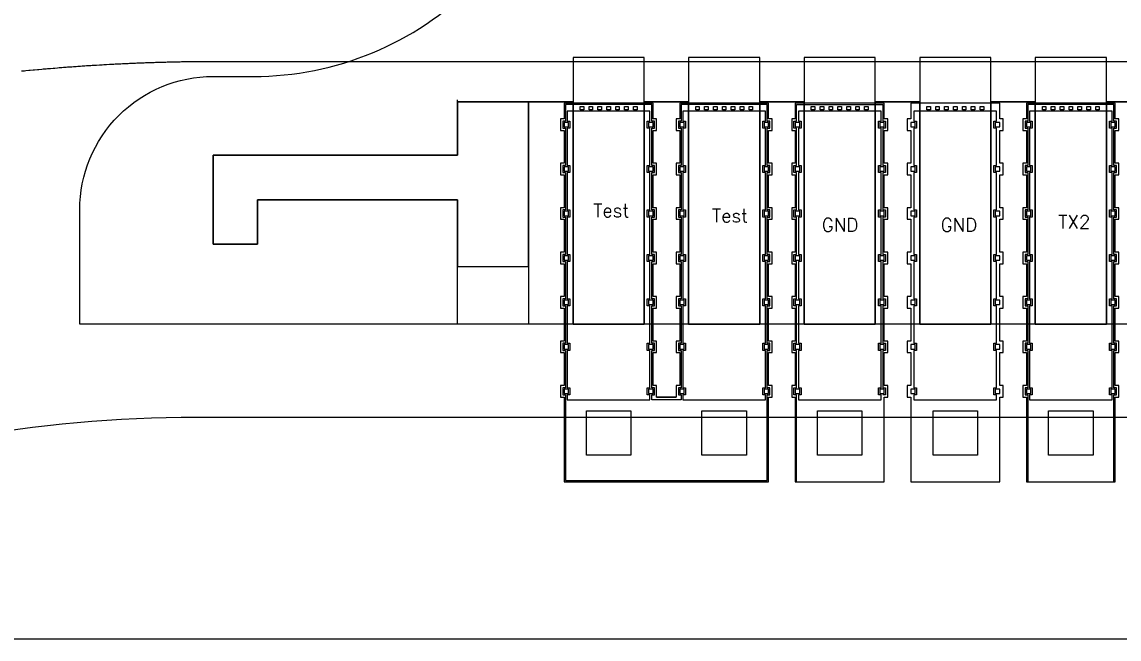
# Model space of a CAD drawing. Header units: millimetres. Extents: x 1403 to 2381, y 158 to 387.
# Drawn here: x 2187.608 to 2190.077, y 294.644 to 296.032 of the extents above; entities that cross this region are included whole.
import ezdxf

# ---------------------------------------------------------------- set-up
doc = ezdxf.new("R2010")
doc.units = ezdxf.units.MM
doc.layers.get('0').update_dxf_attribs({"lineweight": 5})
doc.layers.get('Defpoints').update_dxf_attribs({"lineweight": 5})
for name, color, linetype in [('1.Metal', 10, 'Continuous'), ('3.Bottom insulation', 2, 'Continuous'), ('5.Top insulation', 32, 'Continuous'), ('COVER LENS', 6, 'Continuous')]:
    doc.layers.add(name, color=color, linetype=linetype)
for name, color, linetype, lineweight in [('2.Pattern ITO', 211, 'Continuous', 0), ('4.Bridge ITO', 6, 'Continuous', 25), ('DIM', 3, 'Continuous', 5), ('Encap', 210, 'Continuous', 5), ('FPC', 50, 'Continuous', 5), ('Layout.drawing', 1, 'Continuous', 5), ('lens', 6, 'Continuous', 13), ('POL', 202, 'Continuous', 5)]:
    doc.layers.add(name, color=color, linetype=linetype, lineweight=lineweight)
doc.styles.add('RD', font='ROMAND.shx', dxfattribs={"width": 0.8})
doc.styles.get("Standard").update_dxf_attribs({"font": 'txt', "bigfont": 'gbcbig.shx'})
doc.dimstyles.new('DIM', dxfattribs={"dimtxt": 1.5, "dimasz": 0.8, "dimexe": 0, "dimexo": 0.5, "dimgap": 0.11, "dimtad": 0, "dimzin": 1, "dimdsep": 46, "dimtxsty": 'RD', "dimcen": 0, "dimclrd": 256, "dimclre": 256, "dimclrt": 256, "dimadec": 0, "dimazin": 0, "dimtm": 1e-09, "dimtfac": 1, "dimtofl": 0, "dimtmove": 0, "dimatfit": 3, "dimfxl": 1, "dimlwe": -1, "dimarcsym": 0})

# ---------------------------------------------------------------- blocks, each defined once
blk = doc.blocks.new('R104A3M-001-POL-V01-A')
at = {"layer": '1.Metal', "lineweight": 5}
for points in [[(671.8031, 329.6803), (671.8031, 329.7643), (671.8091, 329.7643), (671.8091, 329.7803), (671.8031, 329.7803), (671.8031, 329.8643), (671.8091, 329.8643), (671.8091, 329.8803), (671.8031, 329.8803), (671.8031, 329.9643), (671.8091, 329.9643), (671.8091, 329.9803), (671.8031, 329.9803), (671.8031, 330.0643), (671.8091, 330.0643), (671.8091, 330.0803), (671.8031, 330.0803), (671.8031, 330.1643), (671.8091, 330.1643), (671.8091, 330.1803), (671.8031, 330.1803), (671.8031, 330.2643), (671.8091, 330.2643), (671.8091, 330.2803), (671.8031, 330.2803), (671.8031, 330.3173), (671.6091, 330.3173), (671.6091, 330.2803), (671.6031, 330.2803), (671.6031, 330.2643), (671.6091, 330.2643), (671.6091, 330.1803), (671.6031, 330.1803), (671.6031, 330.1643), (671.6091, 330.1643), (671.6091, 330.0803), (671.6031, 330.0803), (671.6031, 330.0643), (671.6091, 330.0643), (671.6091, 329.9803), (671.6031, 329.9803), (671.6031, 329.9643), (671.6091, 329.9643), (671.6091, 329.8803), (671.6031, 329.8803), (671.6031, 329.8643), (671.6091, 329.8643), (671.6091, 329.7803), (671.6031, 329.7803), (671.6031, 329.7643), (671.6091, 329.7643), (671.6091, 329.6803), (671.6031, 329.6803), (671.6031, 329.6643), (671.6091, 329.6643), (671.6091, 329.6533), (671.5431, 329.6533), (671.5431, 329.6643), (671.5491, 329.6643), (671.5491, 329.6803), (671.5431, 329.6803), (671.5431, 329.7643), (671.5491, 329.7643), (671.5491, 329.7803), (671.5431, 329.7803), (671.5431, 329.8643), (671.5491, 329.8643), (671.5491, 329.8803), (671.5431, 329.8803), (671.5431, 329.9643), (671.5491, 329.9643), (671.5491, 329.9803), (671.5431, 329.9803), (671.5431, 330.0643), (671.5491, 330.0643), (671.5491, 330.0803), (671.5431, 330.0803), (671.5431, 330.1643), (671.5491, 330.1643), (671.5491, 330.1803), (671.5431, 330.1803), (671.5431, 330.2643), (671.5491, 330.2643), (671.5491, 330.2803), (671.5431, 330.2803), (671.5431, 330.3173), (671.3491, 330.3173), (671.3491, 330.2803), (671.3431, 330.2803), (671.3431, 330.2643), (671.3491, 330.2643), (671.3491, 330.1803), (671.3431, 330.1803), (671.3431, 330.1643), (671.3491, 330.1643), (671.3491, 330.0803), (671.3431, 330.0803), (671.3431, 330.0643), (671.3491, 330.0643), (671.3491, 329.9803), (671.3431, 329.9803), (671.3431, 329.9643), (671.3491, 329.9643), (671.3491, 329.8803), (671.3431, 329.8803), (671.3431, 329.8643), (671.3491, 329.8643), (671.3491, 329.7803), (671.3431, 329.7803), (671.3431, 329.7643), (671.3491, 329.7643), (671.3491, 329.6803), (671.3431, 329.6803), (671.3431, 329.6643), (671.3491, 329.6643), (671.3491, 329.4713), (671.8031, 329.4713), (671.8031, 329.6643), (671.8091, 329.6643), (671.8091, 329.6803)], [(671.5391, 329.6533), (671.5391, 329.6643), (671.5331, 329.6643), (671.5331, 329.6803), (671.5391, 329.6803), (671.5391, 329.7643), (671.5331, 329.7643), (671.5331, 329.7803), (671.5391, 329.7803), (671.5391, 329.8643), (671.5331, 329.8643), (671.5331, 329.8803), (671.5391, 329.8803), (671.5391, 329.9643), (671.5331, 329.9643), (671.5331, 329.9803), (671.5391, 329.9803), (671.5391, 330.0643), (671.5331, 330.0643), (671.5331, 330.0803), (671.5391, 330.0803), (671.5391, 330.1643), (671.5331, 330.1643), (671.5331, 330.1803), (671.5391, 330.1803), (671.5391, 330.2643), (671.5331, 330.2643), (671.5331, 330.2803), (671.5391, 330.2803), (671.5391, 330.3023), (671.3531, 330.3023), (671.3531, 330.2803), (671.3591, 330.2803), (671.3591, 330.2643), (671.3531, 330.2643), (671.3531, 330.1803), (671.3591, 330.1803), (671.3591, 330.1643), (671.3531, 330.1643), (671.3531, 330.0803), (671.3591, 330.0803), (671.3591, 330.0643), (671.3531, 330.0643), (671.3531, 329.9803), (671.3591, 329.9803), (671.3591, 329.9643), (671.3531, 329.9643), (671.3531, 329.8803), (671.3591, 329.8803), (671.3591, 329.8643), (671.3531, 329.8643), (671.3531, 329.7803), (671.3591, 329.7803), (671.3591, 329.7643), (671.3531, 329.7643), (671.3531, 329.6803), (671.3591, 329.6803), (671.3591, 329.6643), (671.3531, 329.6643), (671.3531, 329.6533)], [(671.7991, 329.6533), (671.7991, 329.6643), (671.7931, 329.6643), (671.7931, 329.6803), (671.7991, 329.6803), (671.7991, 329.7643), (671.7931, 329.7643), (671.7931, 329.7803), (671.7991, 329.7803), (671.7991, 329.8643), (671.7931, 329.8643), (671.7931, 329.8803), (671.7991, 329.8803), (671.7991, 329.9643), (671.7931, 329.9643), (671.7931, 329.9803), (671.7991, 329.9803), (671.7991, 330.0643), (671.7931, 330.0643), (671.7931, 330.0803), (671.7991, 330.0803), (671.7991, 330.1643), (671.7931, 330.1643), (671.7931, 330.1803), (671.7991, 330.1803), (671.7991, 330.2643), (671.7931, 330.2643), (671.7931, 330.2803), (671.7991, 330.2803), (671.7991, 330.3023), (671.6131, 330.3023), (671.6131, 330.2803), (671.6191, 330.2803), (671.6191, 330.2643), (671.6131, 330.2643), (671.6131, 330.1803), (671.6191, 330.1803), (671.6191, 330.1643), (671.6131, 330.1643), (671.6131, 330.0803), (671.6191, 330.0803), (671.6191, 330.0643), (671.6131, 330.0643), (671.6131, 329.9803), (671.6191, 329.9803), (671.6191, 329.9643), (671.6131, 329.9643), (671.6131, 329.8803), (671.6191, 329.8803), (671.6191, 329.8643), (671.6131, 329.8643), (671.6131, 329.7803), (671.6191, 329.7803), (671.6191, 329.7643), (671.6131, 329.7643), (671.6131, 329.6803), (671.6191, 329.6803), (671.6191, 329.6643), (671.6131, 329.6643), (671.6131, 329.6533)], [(672.0591, 329.6533), (672.0591, 329.6643), (672.0531, 329.6643), (672.0531, 329.6803), (672.0591, 329.6803), (672.0591, 329.7643), (672.0531, 329.7643), (672.0531, 329.7803), (672.0591, 329.7803), (672.0591, 329.8643), (672.0531, 329.8643), (672.0531, 329.8803), (672.0591, 329.8803), (672.0591, 329.9643), (672.0531, 329.9643), (672.0531, 329.9803), (672.0591, 329.9803), (672.0591, 330.0643), (672.0531, 330.0643), (672.0531, 330.0803), (672.0591, 330.0803), (672.0591, 330.1643), (672.0531, 330.1643), (672.0531, 330.1803), (672.0591, 330.1803), (672.0591, 330.2643), (672.0531, 330.2643), (672.0531, 330.2803), (672.0591, 330.2803), (672.0591, 330.3023), (671.8731, 330.3023), (671.8731, 330.2803), (671.8791, 330.2803), (671.8791, 330.2643), (671.8731, 330.2643), (671.8731, 330.1803), (671.8791, 330.1803), (671.8791, 330.1643), (671.8731, 330.1643), (671.8731, 330.0803), (671.8791, 330.0803), (671.8791, 330.0643), (671.8731, 330.0643), (671.8731, 329.9803), (671.8791, 329.9803), (671.8791, 329.9643), (671.8731, 329.9643), (671.8731, 329.8803), (671.8791, 329.8803), (671.8791, 329.8643), (671.8731, 329.8643), (671.8731, 329.7803), (671.8791, 329.7803), (671.8791, 329.7643), (671.8731, 329.7643), (671.8731, 329.6803), (671.8791, 329.6803), (671.8791, 329.6643), (671.8731, 329.6643), (671.8731, 329.6533)], [(672.3191, 329.6533), (672.3191, 329.6643), (672.3131, 329.6643), (672.3131, 329.6803), (672.3191, 329.6803), (672.3191, 329.7643), (672.3131, 329.7643), (672.3131, 329.7803), (672.3191, 329.7803), (672.3191, 329.8643), (672.3131, 329.8643), (672.3131, 329.8803), (672.3191, 329.8803), (672.3191, 329.9643), (672.3131, 329.9643), (672.3131, 329.9803), (672.3191, 329.9803), (672.3191, 330.0643), (672.3131, 330.0643), (672.3131, 330.0803), (672.3191, 330.0803), (672.3191, 330.1643), (672.3131, 330.1643), (672.3131, 330.1803), (672.3191, 330.1803), (672.3191, 330.2643), (672.3131, 330.2643), (672.3131, 330.2803), (672.3191, 330.2803), (672.3191, 330.3023), (672.1331, 330.3023), (672.1331, 330.2803), (672.1391, 330.2803), (672.1391, 330.2643), (672.1331, 330.2643), (672.1331, 330.1803), (672.1391, 330.1803), (672.1391, 330.1643), (672.1331, 330.1643), (672.1331, 330.0803), (672.1391, 330.0803), (672.1391, 330.0643), (672.1331, 330.0643), (672.1331, 329.9803), (672.1391, 329.9803), (672.1391, 329.9643), (672.1331, 329.9643), (672.1331, 329.8803), (672.1391, 329.8803), (672.1391, 329.8643), (672.1331, 329.8643), (672.1331, 329.7803), (672.1391, 329.7803), (672.1391, 329.7643), (672.1331, 329.7643), (672.1331, 329.6803), (672.1391, 329.6803), (672.1391, 329.6643), (672.1331, 329.6643), (672.1331, 329.6533)], [(672.5791, 329.6533), (672.5791, 329.6643), (672.5731, 329.6643), (672.5731, 329.6803), (672.5791, 329.6803), (672.5791, 329.7643), (672.5731, 329.7643), (672.5731, 329.7803), (672.5791, 329.7803), (672.5791, 329.8643), (672.5731, 329.8643), (672.5731, 329.8803), (672.5791, 329.8803), (672.5791, 329.9643), (672.5731, 329.9643), (672.5731, 329.9803), (672.5791, 329.9803), (672.5791, 330.0643), (672.5731, 330.0643), (672.5731, 330.0803), (672.5791, 330.0803), (672.5791, 330.1643), (672.5731, 330.1643), (672.5731, 330.1803), (672.5791, 330.1803), (672.5791, 330.2643), (672.5731, 330.2643), (672.5731, 330.2803), (672.5791, 330.2803), (672.5791, 330.3023), (672.3931, 330.3023), (672.3931, 330.2803), (672.3991, 330.2803), (672.3991, 330.2643), (672.3931, 330.2643), (672.3931, 330.1803), (672.3991, 330.1803), (672.3991, 330.1643), (672.3931, 330.1643), (672.3931, 330.0803), (672.3991, 330.0803), (672.3991, 330.0643), (672.3931, 330.0643), (672.3931, 329.9803), (672.3991, 329.9803), (672.3991, 329.9643), (672.3931, 329.9643), (672.3931, 329.8803), (672.3991, 329.8803), (672.3991, 329.8643), (672.3931, 329.8643), (672.3931, 329.7803), (672.3991, 329.7803), (672.3991, 329.7643), (672.3931, 329.7643), (672.3931, 329.6803), (672.3991, 329.6803), (672.3991, 329.6643), (672.3931, 329.6643), (672.3931, 329.6533)]]:
    blk.add_lwpolyline(points, close=True, dxfattribs=at)
at = {"layer": '1.Metal', "linetype": 'Continuous', "lineweight": 5}
blk.add_lwpolyline([(671.8691, 329.4683), (671.8691, 329.6643), (671.8631, 329.6643), (671.8631, 329.6803), (671.8691, 329.6803), (671.8691, 329.7643), (671.8631, 329.7643), (671.8631, 329.7803), (671.8691, 329.7803), (671.8691, 329.8643), (671.8631, 329.8643), (671.8631, 329.8803), (671.8691, 329.8803), (671.8691, 329.9643), (671.8631, 329.9643), (671.8631, 329.9803), (671.8691, 329.9803), (671.8691, 330.0643), (671.8631, 330.0643), (671.8631, 330.0803), (671.8691, 330.0803), (671.8691, 330.1643), (671.8631, 330.1643), (671.8631, 330.1803), (671.8691, 330.1803), (671.8691, 330.2643), (671.8631, 330.2643), (671.8631, 330.2803), (671.8691, 330.2803), (671.8691, 330.3173), (672.0631, 330.3173), (672.0631, 330.2803), (672.0691, 330.2803), (672.0691, 330.2643), (672.0631, 330.2643), (672.0631, 330.1803), (672.0691, 330.1803), (672.0691, 330.1643), (672.0631, 330.1643), (672.0631, 330.0803), (672.0691, 330.0803), (672.0691, 330.0643), (672.0631, 330.0643), (672.0631, 329.9803), (672.0691, 329.9803), (672.0691, 329.9643), (672.0631, 329.9643), (672.0631, 329.8803), (672.0691, 329.8803), (672.0691, 329.8643), (672.0631, 329.8643), (672.0631, 329.7803), (672.0691, 329.7803), (672.0691, 329.7643), (672.0631, 329.7643), (672.0631, 329.6803), (672.0691, 329.6803), (672.0691, 329.6643), (672.0631, 329.6643)], dxfattribs=at)
at = {"layer": '1.Metal', "lineweight": 5}
blk.add_lwpolyline([(672.5831, 329.4683), (672.5831, 329.6643), (672.5891, 329.6643), (672.5891, 329.6803), (672.5831, 329.6803), (672.5831, 329.7643), (672.5891, 329.7643), (672.5891, 329.7803), (672.5831, 329.7803), (672.5831, 329.8643), (672.5891, 329.8643), (672.5891, 329.8803), (672.5831, 329.8803), (672.5831, 329.9643), (672.5891, 329.9643), (672.5891, 329.9803), (672.5831, 329.9803), (672.5831, 330.0643), (672.5891, 330.0643), (672.5891, 330.0803), (672.5831, 330.0803), (672.5831, 330.1643), (672.5891, 330.1643), (672.5891, 330.1803), (672.5831, 330.1803), (672.5831, 330.2643), (672.5891, 330.2643), (672.5891, 330.2803), (672.5831, 330.2803), (672.5831, 330.3173), (672.3891, 330.3173), (672.3891, 330.2803), (672.3831, 330.2803), (672.3831, 330.2643), (672.3891, 330.2643), (672.3891, 330.1803), (672.3831, 330.1803), (672.3831, 330.1643), (672.3891, 330.1643), (672.3891, 330.0803), (672.3831, 330.0803), (672.3831, 330.0643), (672.3891, 330.0643), (672.3891, 329.9803), (672.3831, 329.9803), (672.3831, 329.9643), (672.3891, 329.9643), (672.3891, 329.8803), (672.3831, 329.8803), (672.3831, 329.8643), (672.3891, 329.8643), (672.3891, 329.7803), (672.3831, 329.7803), (672.3831, 329.7643), (672.3891, 329.7643), (672.3891, 329.6803), (672.3831, 329.6803), (672.3831, 329.6643), (672.3891, 329.6643), (672.3891, 329.4683)], dxfattribs=at)
at = {"layer": '2.Pattern ITO', "lineweight": 5}
for points in [[(671.5541, 329.6593), (671.5541, 329.6853), (671.5461, 329.6853), (671.5461, 329.7593), (671.5541, 329.7593), (671.5541, 329.7853), (671.5461, 329.7853), (671.5461, 329.8593), (671.5541, 329.8593), (671.5541, 329.8853), (671.5461, 329.8853), (671.5461, 329.9593), (671.5541, 329.9593), (671.5541, 329.9853), (671.5461, 329.9853), (671.5461, 330.0593), (671.5541, 330.0593), (671.5541, 330.0853), (671.5461, 330.0853), (671.5461, 330.1593), (671.5541, 330.1593), (671.5541, 330.1853), (671.5461, 330.1853), (671.5461, 330.2593), (671.5541, 330.2593), (671.5541, 330.2853), (671.5461, 330.2853), (671.5461, 330.3203), (671.3461, 330.3203), (671.3461, 330.2853), (671.3381, 330.2853), (671.3381, 330.2593), (671.3461, 330.2593), (671.3461, 330.1853), (671.3381, 330.1853), (671.3381, 330.1593), (671.3461, 330.1593), (671.3461, 330.0853), (671.3381, 330.0853), (671.3381, 330.0593), (671.3461, 330.0593), (671.3461, 329.9853), (671.3381, 329.9853), (671.3381, 329.9593), (671.3461, 329.9593), (671.3461, 329.8853), (671.3381, 329.8853), (671.3381, 329.8593), (671.3461, 329.8593), (671.3461, 329.7853), (671.3381, 329.7853), (671.3381, 329.7593), (671.3461, 329.7593), (671.3461, 329.6853), (671.3381, 329.6853), (671.3381, 329.6593), (671.3461, 329.6593), (671.3461, 329.4683), (671.8061, 329.4683), (671.8061, 329.6593), (671.8141, 329.6593), (671.8141, 329.6853), (671.8061, 329.6853), (671.8061, 329.7593), (671.8141, 329.7593), (671.8141, 329.7853), (671.8061, 329.7853), (671.8061, 329.8593), (671.8141, 329.8593), (671.8141, 329.8853), (671.8061, 329.8853), (671.8061, 329.9593), (671.8141, 329.9593), (671.8141, 329.9853), (671.8061, 329.9853), (671.8061, 330.0593), (671.8141, 330.0593), (671.8141, 330.0853), (671.8061, 330.0853), (671.8061, 330.1593), (671.8141, 330.1593), (671.8141, 330.1853), (671.8061, 330.1853), (671.8061, 330.2593), (671.8141, 330.2593), (671.8141, 330.2853), (671.8061, 330.2853), (671.8061, 330.3203), (671.6061, 330.3203), (671.6061, 330.2853), (671.5981, 330.2853), (671.5981, 330.2593), (671.6061, 330.2593), (671.6061, 330.1853), (671.5981, 330.1853), (671.5981, 330.1593), (671.6061, 330.1593), (671.6061, 330.0853), (671.5981, 330.0853), (671.5981, 330.0593), (671.6061, 330.0593), (671.6061, 329.9853), (671.5981, 329.9853), (671.5981, 329.9593), (671.6061, 329.9593), (671.6061, 329.8853), (671.5981, 329.8853), (671.5981, 329.8593), (671.6061, 329.8593), (671.6061, 329.7853), (671.5981, 329.7853), (671.5981, 329.7593), (671.6061, 329.7593), (671.6061, 329.6853), (671.5981, 329.6853), (671.5981, 329.6593)], [(671.8661, 329.6593), (671.8661, 329.4683), (672.0661, 329.4683), (672.0661, 329.6593), (672.0741, 329.6593), (672.0741, 329.6853), (672.0661, 329.6853), (672.0661, 329.7593), (672.0741, 329.7593), (672.0741, 329.7853), (672.0661, 329.7853), (672.0661, 329.8593), (672.0741, 329.8593), (672.0741, 329.8853), (672.0661, 329.8853), (672.0661, 329.9593), (672.0741, 329.9593), (672.0741, 329.9853), (672.0661, 329.9853), (672.0661, 330.0593), (672.0741, 330.0593), (672.0741, 330.0853), (672.0661, 330.0853), (672.0661, 330.1593), (672.0741, 330.1593), (672.0741, 330.1853), (672.0661, 330.1853), (672.0661, 330.2593), (672.0741, 330.2593), (672.0741, 330.2853), (672.0661, 330.2853), (672.0661, 330.3203), (671.8661, 330.3203), (671.8661, 330.2853), (671.8581, 330.2853), (671.8581, 330.2593), (671.8661, 330.2593), (671.8661, 330.1853), (671.8581, 330.1853), (671.8581, 330.1593), (671.8661, 330.1593), (671.8661, 330.0853), (671.8581, 330.0853), (671.8581, 330.0593), (671.8661, 330.0593), (671.8661, 329.9853), (671.8581, 329.9853), (671.8581, 329.9593), (671.8661, 329.9593), (671.8661, 329.8853), (671.8581, 329.8853), (671.8581, 329.8593), (671.8661, 329.8593), (671.8661, 329.7853), (671.8581, 329.7853), (671.8581, 329.7593), (671.8661, 329.7593), (671.8661, 329.6853), (671.8581, 329.6853), (671.8581, 329.6593)], [(672.1261, 329.6593), (672.1261, 329.4683), (672.3261, 329.4683), (672.3261, 329.6593), (672.3341, 329.6593), (672.3341, 329.6853), (672.3261, 329.6853), (672.3261, 329.7593), (672.3341, 329.7593), (672.3341, 329.7853), (672.3261, 329.7853), (672.3261, 329.8593), (672.3341, 329.8593), (672.3341, 329.8853), (672.3261, 329.8853), (672.3261, 329.9593), (672.3341, 329.9593), (672.3341, 329.9853), (672.3261, 329.9853), (672.3261, 330.0593), (672.3341, 330.0593), (672.3341, 330.0853), (672.3261, 330.0853), (672.3261, 330.1593), (672.3341, 330.1593), (672.3341, 330.1853), (672.3261, 330.1853), (672.3261, 330.2593), (672.3341, 330.2593), (672.3341, 330.2853), (672.3261, 330.2853), (672.3261, 330.3203), (672.1261, 330.3203), (672.1261, 330.2853), (672.1181, 330.2853), (672.1181, 330.2593), (672.1261, 330.2593), (672.1261, 330.1853), (672.1181, 330.1853), (672.1181, 330.1593), (672.1261, 330.1593), (672.1261, 330.0853), (672.1181, 330.0853), (672.1181, 330.0593), (672.1261, 330.0593), (672.1261, 329.9853), (672.1181, 329.9853), (672.1181, 329.9593), (672.1261, 329.9593), (672.1261, 329.8853), (672.1181, 329.8853), (672.1181, 329.8593), (672.1261, 329.8593), (672.1261, 329.7853), (672.1181, 329.7853), (672.1181, 329.7593), (672.1261, 329.7593), (672.1261, 329.6853), (672.1181, 329.6853), (672.1181, 329.6593)], [(672.3861, 329.6593), (672.3861, 329.4683), (672.5861, 329.4683), (672.5861, 329.6593), (672.5941, 329.6593), (672.5941, 329.6853), (672.5861, 329.6853), (672.5861, 329.7593), (672.5941, 329.7593), (672.5941, 329.7853), (672.5861, 329.7853), (672.5861, 329.8593), (672.5941, 329.8593), (672.5941, 329.8853), (672.5861, 329.8853), (672.5861, 329.9593), (672.5941, 329.9593), (672.5941, 329.9853), (672.5861, 329.9853), (672.5861, 330.0593), (672.5941, 330.0593), (672.5941, 330.0853), (672.5861, 330.0853), (672.5861, 330.1593), (672.5941, 330.1593), (672.5941, 330.1853), (672.5861, 330.1853), (672.5861, 330.2593), (672.5941, 330.2593), (672.5941, 330.2853), (672.5861, 330.2853), (672.5861, 330.3203), (672.3861, 330.3203), (672.3861, 330.2853), (672.3781, 330.2853), (672.3781, 330.2593), (672.3861, 330.2593), (672.3861, 330.1853), (672.3781, 330.1853), (672.3781, 330.1593), (672.3861, 330.1593), (672.3861, 330.0853), (672.3781, 330.0853), (672.3781, 330.0593), (672.3861, 330.0593), (672.3861, 329.9853), (672.3781, 329.9853), (672.3781, 329.9593), (672.3861, 329.9593), (672.3861, 329.8853), (672.3781, 329.8853), (672.3781, 329.8593), (672.3861, 329.8593), (672.3861, 329.7853), (672.3781, 329.7853), (672.3781, 329.7593), (672.3861, 329.7593), (672.3861, 329.6853), (672.3781, 329.6853), (672.3781, 329.6593)]]:
    blk.add_lwpolyline(points, close=True, dxfattribs=at)
at = {"layer": '3.Bottom insulation', "lineweight": 5}
for points in [[(671.3821, 330.3053), (671.3821, 330.3133), (671.3901, 330.3133), (671.3901, 330.3053)], [(671.4021, 330.3053), (671.4021, 330.3133), (671.4101, 330.3133), (671.4101, 330.3053)], [(671.4221, 330.3053), (671.4221, 330.3133), (671.4301, 330.3133), (671.4301, 330.3053)], [(671.4421, 330.3053), (671.4421, 330.3133), (671.4501, 330.3133), (671.4501, 330.3053)], [(671.4621, 330.3053), (671.4621, 330.3133), (671.4701, 330.3133), (671.4701, 330.3053)], [(671.4821, 330.3053), (671.4821, 330.3133), (671.4901, 330.3133), (671.4901, 330.3053)], [(671.5021, 330.3053), (671.5021, 330.3133), (671.5101, 330.3133), (671.5101, 330.3053)], [(671.6421, 330.3053), (671.6421, 330.3133), (671.6501, 330.3133), (671.6501, 330.3053)], [(671.6621, 330.3053), (671.6621, 330.3133), (671.6701, 330.3133), (671.6701, 330.3053)], [(671.6821, 330.3053), (671.6821, 330.3133), (671.6901, 330.3133), (671.6901, 330.3053)], [(671.7021, 330.3053), (671.7021, 330.3133), (671.7101, 330.3133), (671.7101, 330.3053)], [(671.7221, 330.3053), (671.7221, 330.3133), (671.7301, 330.3133), (671.7301, 330.3053)], [(671.7421, 330.3053), (671.7421, 330.3133), (671.7501, 330.3133), (671.7501, 330.3053)], [(671.7621, 330.3053), (671.7621, 330.3133), (671.7701, 330.3133), (671.7701, 330.3053)], [(671.9021, 330.3053), (671.9021, 330.3133), (671.9101, 330.3133), (671.9101, 330.3053)], [(671.9221, 330.3053), (671.9221, 330.3133), (671.9301, 330.3133), (671.9301, 330.3053)], [(671.9421, 330.3053), (671.9421, 330.3133), (671.9501, 330.3133), (671.9501, 330.3053)], [(671.9621, 330.3053), (671.9621, 330.3133), (671.9701, 330.3133), (671.9701, 330.3053)], [(671.9821, 330.3053), (671.9821, 330.3133), (671.9901, 330.3133), (671.9901, 330.3053)], [(672.0021, 330.3053), (672.0021, 330.3133), (672.0101, 330.3133), (672.0101, 330.3053)], [(672.0221, 330.3053), (672.0221, 330.3133), (672.0301, 330.3133), (672.0301, 330.3053)], [(672.1621, 330.3053), (672.1621, 330.3133), (672.1701, 330.3133), (672.1701, 330.3053)], [(672.1821, 330.3053), (672.1821, 330.3133), (672.1901, 330.3133), (672.1901, 330.3053)], [(672.2021, 330.3053), (672.2021, 330.3133), (672.2101, 330.3133), (672.2101, 330.3053)], [(672.2221, 330.3053), (672.2221, 330.3133), (672.2301, 330.3133), (672.2301, 330.3053)], [(672.2421, 330.3053), (672.2421, 330.3133), (672.2501, 330.3133), (672.2501, 330.3053)], [(672.2621, 330.3053), (672.2621, 330.3133), (672.2701, 330.3133), (672.2701, 330.3053)], [(672.2821, 330.3053), (672.2821, 330.3133), (672.2901, 330.3133), (672.2901, 330.3053)], [(672.4221, 330.3053), (672.4221, 330.3133), (672.4301, 330.3133), (672.4301, 330.3053)], [(672.4421, 330.3053), (672.4421, 330.3133), (672.4501, 330.3133), (672.4501, 330.3053)], [(672.4621, 330.3053), (672.4621, 330.3133), (672.4701, 330.3133), (672.4701, 330.3053)], [(672.4821, 330.3053), (672.4821, 330.3133), (672.4901, 330.3133), (672.4901, 330.3053)], [(672.5021, 330.3053), (672.5021, 330.3133), (672.5101, 330.3133), (672.5101, 330.3053)], [(672.5221, 330.3053), (672.5221, 330.3133), (672.5301, 330.3133), (672.5301, 330.3053)], [(672.5421, 330.3053), (672.5421, 330.3133), (672.5501, 330.3133), (672.5501, 330.3053)], [(671.3561, 330.2673), (671.3561, 330.2773), (671.3461, 330.2773), (671.3461, 330.2673)], [(671.5461, 330.2673), (671.5461, 330.2773), (671.5361, 330.2773), (671.5361, 330.2673)], [(671.6161, 330.2673), (671.6161, 330.2773), (671.6061, 330.2773), (671.6061, 330.2673)], [(671.8061, 330.2673), (671.8061, 330.2773), (671.7961, 330.2773), (671.7961, 330.2673)], [(671.8761, 330.2673), (671.8761, 330.2773), (671.8661, 330.2773), (671.8661, 330.2673)], [(672.0661, 330.2673), (672.0661, 330.2773), (672.0561, 330.2773), (672.0561, 330.2673)], [(672.1361, 330.2673), (672.1361, 330.2773), (672.1261, 330.2773), (672.1261, 330.2673)], [(672.3261, 330.2673), (672.3261, 330.2773), (672.3161, 330.2773), (672.3161, 330.2673)], [(672.3961, 330.2673), (672.3961, 330.2773), (672.3861, 330.2773), (672.3861, 330.2673)], [(672.5861, 330.2673), (672.5861, 330.2773), (672.5761, 330.2773), (672.5761, 330.2673)], [(671.3561, 330.1673), (671.3561, 330.1773), (671.3461, 330.1773), (671.3461, 330.1673)], [(671.5461, 330.1673), (671.5461, 330.1773), (671.5361, 330.1773), (671.5361, 330.1673)], [(671.6161, 330.1673), (671.6161, 330.1773), (671.6061, 330.1773), (671.6061, 330.1673)], [(671.8061, 330.1673), (671.8061, 330.1773), (671.7961, 330.1773), (671.7961, 330.1673)], [(671.8761, 330.1673), (671.8761, 330.1773), (671.8661, 330.1773), (671.8661, 330.1673)], [(672.0661, 330.1673), (672.0661, 330.1773), (672.0561, 330.1773), (672.0561, 330.1673)], [(672.1361, 330.1673), (672.1361, 330.1773), (672.1261, 330.1773), (672.1261, 330.1673)], [(672.3261, 330.1673), (672.3261, 330.1773), (672.3161, 330.1773), (672.3161, 330.1673)], [(672.3961, 330.1673), (672.3961, 330.1773), (672.3861, 330.1773), (672.3861, 330.1673)], [(672.5861, 330.1673), (672.5861, 330.1773), (672.5761, 330.1773), (672.5761, 330.1673)], [(671.3561, 330.0673), (671.3561, 330.0773), (671.3461, 330.0773), (671.3461, 330.0673)], [(671.5461, 330.0673), (671.5461, 330.0773), (671.5361, 330.0773), (671.5361, 330.0673)], [(671.6161, 330.0673), (671.6161, 330.0773), (671.6061, 330.0773), (671.6061, 330.0673)], [(671.8061, 330.0673), (671.8061, 330.0773), (671.7961, 330.0773), (671.7961, 330.0673)], [(671.8761, 330.0673), (671.8761, 330.0773), (671.8661, 330.0773), (671.8661, 330.0673)], [(672.0661, 330.0673), (672.0661, 330.0773), (672.0561, 330.0773), (672.0561, 330.0673)], [(672.1361, 330.0673), (672.1361, 330.0773), (672.1261, 330.0773), (672.1261, 330.0673)], [(672.3261, 330.0673), (672.3261, 330.0773), (672.3161, 330.0773), (672.3161, 330.0673)], [(672.3961, 330.0673), (672.3961, 330.0773), (672.3861, 330.0773), (672.3861, 330.0673)], [(672.5861, 330.0673), (672.5861, 330.0773), (672.5761, 330.0773), (672.5761, 330.0673)], [(671.3561, 329.9673), (671.3561, 329.9773), (671.3461, 329.9773), (671.3461, 329.9673)], [(671.5461, 329.9673), (671.5461, 329.9773), (671.5361, 329.9773), (671.5361, 329.9673)], [(671.6161, 329.9673), (671.6161, 329.9773), (671.6061, 329.9773), (671.6061, 329.9673)], [(671.8061, 329.9673), (671.8061, 329.9773), (671.7961, 329.9773), (671.7961, 329.9673)], [(671.8761, 329.9673), (671.8761, 329.9773), (671.8661, 329.9773), (671.8661, 329.9673)], [(672.0661, 329.9673), (672.0661, 329.9773), (672.0561, 329.9773), (672.0561, 329.9673)], [(672.1361, 329.9673), (672.1361, 329.9773), (672.1261, 329.9773), (672.1261, 329.9673)], [(672.3261, 329.9673), (672.3261, 329.9773), (672.3161, 329.9773), (672.3161, 329.9673)], [(672.3961, 329.9673), (672.3961, 329.9773), (672.3861, 329.9773), (672.3861, 329.9673)], [(672.5861, 329.9673), (672.5861, 329.9773), (672.5761, 329.9773), (672.5761, 329.9673)], [(671.3561, 329.8673), (671.3561, 329.8773), (671.3461, 329.8773), (671.3461, 329.8673)], [(671.5461, 329.8673), (671.5461, 329.8773), (671.5361, 329.8773), (671.5361, 329.8673)], [(671.6161, 329.8673), (671.6161, 329.8773), (671.6061, 329.8773), (671.6061, 329.8673)], [(671.8061, 329.8673), (671.8061, 329.8773), (671.7961, 329.8773), (671.7961, 329.8673)], [(671.8761, 329.8673), (671.8761, 329.8773), (671.8661, 329.8773), (671.8661, 329.8673)], [(672.0661, 329.8673), (672.0661, 329.8773), (672.0561, 329.8773), (672.0561, 329.8673)], [(672.1361, 329.8673), (672.1361, 329.8773), (672.1261, 329.8773), (672.1261, 329.8673)], [(672.3261, 329.8673), (672.3261, 329.8773), (672.3161, 329.8773), (672.3161, 329.8673)], [(672.3961, 329.8673), (672.3961, 329.8773), (672.3861, 329.8773), (672.3861, 329.8673)], [(672.5861, 329.8673), (672.5861, 329.8773), (672.5761, 329.8773), (672.5761, 329.8673)], [(671.3561, 329.7673), (671.3561, 329.7773), (671.3461, 329.7773), (671.3461, 329.7673)], [(671.5461, 329.7673), (671.5461, 329.7773), (671.5361, 329.7773), (671.5361, 329.7673)], [(671.6161, 329.7673), (671.6161, 329.7773), (671.6061, 329.7773), (671.6061, 329.7673)], [(671.8061, 329.7673), (671.8061, 329.7773), (671.7961, 329.7773), (671.7961, 329.7673)], [(671.8761, 329.7673), (671.8761, 329.7773), (671.8661, 329.7773), (671.8661, 329.7673)], [(672.0661, 329.7673), (672.0661, 329.7773), (672.0561, 329.7773), (672.0561, 329.7673)], [(672.1361, 329.7673), (672.1361, 329.7773), (672.1261, 329.7773), (672.1261, 329.7673)], [(672.3261, 329.7673), (672.3261, 329.7773), (672.3161, 329.7773), (672.3161, 329.7673)], [(672.3961, 329.7673), (672.3961, 329.7773), (672.3861, 329.7773), (672.3861, 329.7673)], [(672.5861, 329.7673), (672.5861, 329.7773), (672.5761, 329.7773), (672.5761, 329.7673)], [(671.3561, 329.6673), (671.3561, 329.6773), (671.3461, 329.6773), (671.3461, 329.6673)], [(671.5461, 329.6673), (671.5461, 329.6773), (671.5361, 329.6773), (671.5361, 329.6673)], [(671.6161, 329.6673), (671.6161, 329.6773), (671.6061, 329.6773), (671.6061, 329.6673)], [(671.8061, 329.6673), (671.8061, 329.6773), (671.7961, 329.6773), (671.7961, 329.6673)], [(671.8761, 329.6673), (671.8761, 329.6773), (671.8661, 329.6773), (671.8661, 329.6673)], [(672.0661, 329.6673), (672.0661, 329.6773), (672.0561, 329.6773), (672.0561, 329.6673)], [(672.1361, 329.6673), (672.1361, 329.6773), (672.1261, 329.6773), (672.1261, 329.6673)], [(672.3261, 329.6673), (672.3261, 329.6773), (672.3161, 329.6773), (672.3161, 329.6673)], [(672.3961, 329.6673), (672.3961, 329.6773), (672.3861, 329.6773), (672.3861, 329.6673)], [(672.5861, 329.6673), (672.5861, 329.6773), (672.5761, 329.6773), (672.5761, 329.6673)], [(671.3961, 329.6283), (671.4961, 329.6283), (671.4961, 329.5283), (671.3961, 329.5283)], [(671.6561, 329.6283), (671.7561, 329.6283), (671.7561, 329.5283), (671.6561, 329.5283)], [(671.9161, 329.6283), (672.0161, 329.6283), (672.0161, 329.5283), (671.9161, 329.5283)], [(672.1761, 329.6283), (672.2761, 329.6283), (672.2761, 329.5283), (672.1761, 329.5283)], [(672.4361, 329.6283), (672.5361, 329.6283), (672.5361, 329.5283), (672.4361, 329.5283)]]:
    blk.add_lwpolyline(points, close=True, dxfattribs=at)
at = {"layer": '4.Bridge ITO', "lineweight": 5}
for points in [[(671.2661, 330.3233), (671.1061, 330.3233), (671.1061, 330.2033), (670.5561, 330.2033), (670.5561, 330.0033), (670.6561, 330.0033), (670.6561, 330.1033), (671.1061, 330.1033), (671.1061, 329.9533), (671.2661, 329.9533)], [(671.5541, 329.6593), (671.5541, 329.6853), (671.5461, 329.6853), (671.5461, 329.7593), (671.5541, 329.7593), (671.5541, 329.7853), (671.5461, 329.7853), (671.5461, 329.8593), (671.5541, 329.8593), (671.5541, 329.8853), (671.5461, 329.8853), (671.5461, 329.9593), (671.5541, 329.9593), (671.5541, 329.9853), (671.5461, 329.9853), (671.5461, 330.0593), (671.5541, 330.0593), (671.5541, 330.0853), (671.5461, 330.0853), (671.5461, 330.1593), (671.5541, 330.1593), (671.5541, 330.1853), (671.5461, 330.1853), (671.5461, 330.2593), (671.5541, 330.2593), (671.5541, 330.2853), (671.5461, 330.2853), (671.5461, 330.3203), (671.3461, 330.3203), (671.3461, 330.2853), (671.3381, 330.2853), (671.3381, 330.2593), (671.3461, 330.2593), (671.3461, 330.1853), (671.3381, 330.1853), (671.3381, 330.1593), (671.3461, 330.1593), (671.3461, 330.0853), (671.3381, 330.0853), (671.3381, 330.0593), (671.3461, 330.0593), (671.3461, 329.9853), (671.3381, 329.9853), (671.3381, 329.9593), (671.3461, 329.9593), (671.3461, 329.8853), (671.3381, 329.8853), (671.3381, 329.8593), (671.3461, 329.8593), (671.3461, 329.7853), (671.3381, 329.7853), (671.3381, 329.7593), (671.3461, 329.7593), (671.3461, 329.6853), (671.3381, 329.6853), (671.3381, 329.6593), (671.3461, 329.6593), (671.3461, 329.4683), (671.8061, 329.4683), (671.8061, 329.6593), (671.8141, 329.6593), (671.8141, 329.6853), (671.8061, 329.6853), (671.8061, 329.7593), (671.8141, 329.7593), (671.8141, 329.7853), (671.8061, 329.7853), (671.8061, 329.8593), (671.8141, 329.8593), (671.8141, 329.8853), (671.8061, 329.8853), (671.8061, 329.9593), (671.8141, 329.9593), (671.8141, 329.9853), (671.8061, 329.9853), (671.8061, 330.0593), (671.8141, 330.0593), (671.8141, 330.0853), (671.8061, 330.0853), (671.8061, 330.1593), (671.8141, 330.1593), (671.8141, 330.1853), (671.8061, 330.1853), (671.8061, 330.2593), (671.8141, 330.2593), (671.8141, 330.2853), (671.8061, 330.2853), (671.8061, 330.3203), (671.6061, 330.3203), (671.6061, 330.2853), (671.5981, 330.2853), (671.5981, 330.2593), (671.6061, 330.2593), (671.6061, 330.1853), (671.5981, 330.1853), (671.5981, 330.1593), (671.6061, 330.1593), (671.6061, 330.0853), (671.5981, 330.0853), (671.5981, 330.0593), (671.6061, 330.0593), (671.6061, 329.9853), (671.5981, 329.9853), (671.5981, 329.9593), (671.6061, 329.9593), (671.6061, 329.8853), (671.5981, 329.8853), (671.5981, 329.8593), (671.6061, 329.8593), (671.6061, 329.7853), (671.5981, 329.7853), (671.5981, 329.7593), (671.6061, 329.7593), (671.6061, 329.6853), (671.5981, 329.6853), (671.5981, 329.6593)], [(671.8661, 329.6593), (671.8661, 329.4683), (672.0661, 329.4683), (672.0661, 329.6593), (672.0741, 329.6593), (672.0741, 329.6853), (672.0661, 329.6853), (672.0661, 329.7593), (672.0741, 329.7593), (672.0741, 329.7853), (672.0661, 329.7853), (672.0661, 329.8593), (672.0741, 329.8593), (672.0741, 329.8853), (672.0661, 329.8853), (672.0661, 329.9593), (672.0741, 329.9593), (672.0741, 329.9853), (672.0661, 329.9853), (672.0661, 330.0593), (672.0741, 330.0593), (672.0741, 330.0853), (672.0661, 330.0853), (672.0661, 330.1593), (672.0741, 330.1593), (672.0741, 330.1853), (672.0661, 330.1853), (672.0661, 330.2593), (672.0741, 330.2593), (672.0741, 330.2853), (672.0661, 330.2853), (672.0661, 330.3203), (671.8661, 330.3203), (671.8661, 330.2853), (671.8581, 330.2853), (671.8581, 330.2593), (671.8661, 330.2593), (671.8661, 330.1853), (671.8581, 330.1853), (671.8581, 330.1593), (671.8661, 330.1593), (671.8661, 330.0853), (671.8581, 330.0853), (671.8581, 330.0593), (671.8661, 330.0593), (671.8661, 329.9853), (671.8581, 329.9853), (671.8581, 329.9593), (671.8661, 329.9593), (671.8661, 329.8853), (671.8581, 329.8853), (671.8581, 329.8593), (671.8661, 329.8593), (671.8661, 329.7853), (671.8581, 329.7853), (671.8581, 329.7593), (671.8661, 329.7593), (671.8661, 329.6853), (671.8581, 329.6853), (671.8581, 329.6593)], [(672.1261, 329.6593), (672.1261, 329.4683), (672.3261, 329.4683), (672.3261, 329.6593), (672.3341, 329.6593), (672.3341, 329.6853), (672.3261, 329.6853), (672.3261, 329.7593), (672.3341, 329.7593), (672.3341, 329.7853), (672.3261, 329.7853), (672.3261, 329.8593), (672.3341, 329.8593), (672.3341, 329.8853), (672.3261, 329.8853), (672.3261, 329.9593), (672.3341, 329.9593), (672.3341, 329.9853), (672.3261, 329.9853), (672.3261, 330.0593), (672.3341, 330.0593), (672.3341, 330.0853), (672.3261, 330.0853), (672.3261, 330.1593), (672.3341, 330.1593), (672.3341, 330.1853), (672.3261, 330.1853), (672.3261, 330.2593), (672.3341, 330.2593), (672.3341, 330.2853), (672.3261, 330.2853), (672.3261, 330.3203), (672.1261, 330.3203), (672.1261, 330.2853), (672.1181, 330.2853), (672.1181, 330.2593), (672.1261, 330.2593), (672.1261, 330.1853), (672.1181, 330.1853), (672.1181, 330.1593), (672.1261, 330.1593), (672.1261, 330.0853), (672.1181, 330.0853), (672.1181, 330.0593), (672.1261, 330.0593), (672.1261, 329.9853), (672.1181, 329.9853), (672.1181, 329.9593), (672.1261, 329.9593), (672.1261, 329.8853), (672.1181, 329.8853), (672.1181, 329.8593), (672.1261, 329.8593), (672.1261, 329.7853), (672.1181, 329.7853), (672.1181, 329.7593), (672.1261, 329.7593), (672.1261, 329.6853), (672.1181, 329.6853), (672.1181, 329.6593)], [(672.3861, 329.6593), (672.3861, 329.4683), (672.5861, 329.4683), (672.5861, 329.6593), (672.5941, 329.6593), (672.5941, 329.6853), (672.5861, 329.6853), (672.5861, 329.7593), (672.5941, 329.7593), (672.5941, 329.7853), (672.5861, 329.7853), (672.5861, 329.8593), (672.5941, 329.8593), (672.5941, 329.8853), (672.5861, 329.8853), (672.5861, 329.9593), (672.5941, 329.9593), (672.5941, 329.9853), (672.5861, 329.9853), (672.5861, 330.0593), (672.5941, 330.0593), (672.5941, 330.0853), (672.5861, 330.0853), (672.5861, 330.1593), (672.5941, 330.1593), (672.5941, 330.1853), (672.5861, 330.1853), (672.5861, 330.2593), (672.5941, 330.2593), (672.5941, 330.2853), (672.5861, 330.2853), (672.5861, 330.3203), (672.3861, 330.3203), (672.3861, 330.2853), (672.3781, 330.2853), (672.3781, 330.2593), (672.3861, 330.2593), (672.3861, 330.1853), (672.3781, 330.1853), (672.3781, 330.1593), (672.3861, 330.1593), (672.3861, 330.0853), (672.3781, 330.0853), (672.3781, 330.0593), (672.3861, 330.0593), (672.3861, 329.9853), (672.3781, 329.9853), (672.3781, 329.9593), (672.3861, 329.9593), (672.3861, 329.8853), (672.3781, 329.8853), (672.3781, 329.8593), (672.3861, 329.8593), (672.3861, 329.7853), (672.3781, 329.7853), (672.3781, 329.7593), (672.3861, 329.7593), (672.3861, 329.6853), (672.3781, 329.6853), (672.3781, 329.6593)]]:
    blk.add_lwpolyline(points, close=True, dxfattribs=at)
blk.add_lwpolyline([(671.5541, 329.6593), (671.5981, 329.6593)], dxfattribs=at)
at = {"layer": '5.Top insulation', "lineweight": 5}
for points in [[(672.6661, 330.3233), (672.5661, 330.3233), (672.5661, 329.8233), (672.4061, 329.8233), (672.4061, 330.3233), (672.3061, 330.3233), (672.3061, 329.8233), (672.1461, 329.8233), (672.1461, 330.3233), (672.0461, 330.3233), (672.0461, 329.8233), (671.8861, 329.8233), (671.8861, 330.3233), (671.7861, 330.3233), (671.7861, 329.8233), (671.6261, 329.8233), (671.6261, 330.3233), (671.5261, 330.3233), (671.5261, 329.8233), (671.3661, 329.8233), (671.3661, 330.3233), (671.2661, 330.3233), (671.2661, 329.8233), (671.1061, 329.8233), (671.1061, 330.1033), (670.6561, 330.1033), (670.6561, 330.0033), (670.5561, 330.0033), (670.5561, 330.2033), (671.1061, 330.2033), (671.1061, 330.3233), (671.1061, 330.3283)], [(671.2661, 330.3233), (671.3661, 330.3233)], [(671.5261, 330.3233), (671.6261, 330.3233)], [(671.7861, 330.3233), (671.8861, 330.3233)], [(672.0461, 330.3233), (672.1461, 330.3233)], [(672.3061, 330.3233), (672.4061, 330.3233)], [(672.5661, 330.3233), (672.6661, 330.3233)]]:
    blk.add_lwpolyline(points, dxfattribs=at)
at = {"layer": 'Encap', "linetype": 'Continuous', "lineweight": 5}
blk.add_lwpolyline([(678.5407, 330.414), (670.547, 330.414), (670.5438, 330.4139), (670.5308, 330.4139), (670.5275, 330.4138), (670.521, 330.4138), (670.5178, 330.4137), (670.5113, 330.4137), (670.508, 330.4136), (670.5048, 330.4136), (670.5015, 330.4135), (670.4983, 330.4135), (670.495, 330.4134), (670.4918, 330.4134), (670.4885, 330.4133), (670.4853, 330.4133), (670.482, 330.4132), (670.4788, 330.4131), (670.4755, 330.4131), (670.4723, 330.413), (670.469, 330.4129), (670.4658, 330.4129), (670.4625, 330.4128), (670.4593, 330.4127), (670.456, 330.4126), (670.4528, 330.4126), (670.4496, 330.4125), (670.4463, 330.4124), (670.4431, 330.4123), (670.4398, 330.4122), (670.4366, 330.4121), (670.4333, 330.412), (670.4301, 330.4119), (670.4268, 330.4118), (670.4236, 330.4117), (670.4203, 330.4116), (670.4171, 330.4115), (670.4138, 330.4114), (670.4106, 330.4113), (670.4073, 330.4112), (670.4041, 330.4111), (670.4008, 330.4109), (670.3976, 330.4108), (670.3943, 330.4107), (670.3879, 330.4105), (670.3846, 330.4103), (670.3814, 330.4102), (670.3781, 330.4101), (670.3749, 330.4099), (670.3716, 330.4098), (670.3684, 330.4096), (670.3651, 330.4095), (670.3619, 330.4093), (670.3586, 330.4092), (670.3554, 330.409), (670.3521, 330.4089), (670.3489, 330.4087), (670.3457, 330.4086), (670.3424, 330.4084), (670.3392, 330.4083), (670.3359, 330.4081), (670.3327, 330.4079), (670.3294, 330.4078), (670.3262, 330.4076), (670.3229, 330.4074), (670.3165, 330.407), (670.3132, 330.4069), (670.31, 330.4067), (670.3067, 330.4065), (670.3035, 330.4063), (670.3002, 330.4061), (670.2938, 330.4057), (670.2905, 330.4055), (670.2873, 330.4053), (670.284, 330.4051), (670.2808, 330.4049), (670.2775, 330.4047), (670.2711, 330.4043), (670.2678, 330.4041), (670.2646, 330.4039), (670.2613, 330.4036), (670.2581, 330.4034), (670.2548, 330.4032), (670.2516, 330.403), (670.2484, 330.4027), (670.2451, 330.4025), (670.2419, 330.4023), (670.2386, 330.402), (670.2322, 330.4016), (670.2289, 330.4013), (670.2257, 330.4011), (670.2224, 330.4008), (670.2192, 330.4006), (670.216, 330.4003), (670.2127, 330.4001), (670.2095, 330.3998), (670.2062, 330.3996), (670.1998, 330.399), (670.1965, 330.3988), (670.1901, 330.3982), (670.1868, 330.398), (670.1836, 330.3977), (670.1803, 330.3974), (670.1739, 330.3968), (670.1706, 330.3966), (670.1642, 330.396), (670.1609, 330.3957), (670.1545, 330.3951), (670.1512, 330.3948), (670.1448, 330.3942), (670.1415, 330.3939), (670.1351, 330.3933), (670.1318, 330.393), (670.1286, 330.3926), (670.1253, 330.3923)], dxfattribs=at)
at = {"layer": 'POL', "color": 1, "lineweight": 5}
blk.add_lwpolyline([(679.618, 329.4236, 0.089631), (678.568, 329.6133), (670.5181, 329.6133, 0.089631), (669.4681, 329.4236, 5.533605)], format="xyb", close=True, dxfattribs=at)
at = {"lineweight": 5}
for s, p in [('Test', (671.4114, 330.0642)), ('Test', (671.6786, 330.0526)), ('TX2', (672.458, 330.0385)), ('GND', (671.9257, 330.0317)), ('GND', (672.1932, 330.0317))]:
    blk.add_text(s, height=0.03, dxfattribs=at).set_placement(p)
blk = doc.blocks.new('*D35')
at = {"layer": 'Defpoints', "color": 0, "lineweight": 5, "transparency": 16777216}
for p in [(2188.8447, 296.7417), (2165.9637, 266.7453), (2192.0104, 266.7453)]:
    blk.add_point(p, dxfattribs=at)
at = {"layer": 'DIM', "transparency": 16777216}
for p, q in [((2188.3447, 296.7417), (2165.9637, 296.7417)), ((2191.5104, 266.7453), (2165.9637, 266.7453))]:
    blk.add_line(p, q, dxfattribs=at)
at = {"layer": 'DIM', "lineweight": -2, "transparency": 16777216}
for p, q in [((2165.9637, 295.9417), (2165.9637, 293.6502)), ((2165.9637, 267.5453), (2165.9637, 269.0874))]:
    blk.add_line(p, q, dxfattribs=at)
at = {"layer": 'DIM', "lineweight": 5, "transparency": 16777216}
for points in [[(2165.8303, 295.9417), (2166.097, 295.9417), (2165.9637, 296.7417)], [(2165.8303, 267.5453), (2166.097, 267.5453), (2165.9637, 266.7453)]]:
    blk.add_solid(points, dxfattribs=at)
at = {"layer": 'DIM', "lineweight": 5, "transparency": 16777216, "insert": (2165.9637, 281.3688), "char_height": 1.5, "attachment_point": 5, "rotation": 90, "style": 'RD'}
blk.add_mtext('30.00±0.15(Panel Outline)', dxfattribs=at)
blk = doc.blocks.new('*D36')
at = {"layer": 'Defpoints', "color": 0, "lineweight": 5, "transparency": 16777216}
for p in [(2167.9111, 295.942), (2187.9949, 295.942), (2192.0104, 266.7453)]:
    blk.add_point(p, dxfattribs=at)
at = {"layer": 'DIM', "transparency": 16777216}
for p, q in [((2187.4949, 295.942), (2167.9111, 295.942)), ((2191.5104, 266.7453), (2167.9111, 266.7453))]:
    blk.add_line(p, q, dxfattribs=at)
at = {"layer": 'DIM', "lineweight": -2, "transparency": 16777216}
for p, q in [((2167.9111, 295.142), (2167.9111, 293.2217)), ((2167.9111, 267.5453), (2167.9111, 269.516))]:
    blk.add_line(p, q, dxfattribs=at)
at = {"layer": 'DIM', "lineweight": 5, "transparency": 16777216}
for points in [[(2167.7778, 295.142), (2168.0444, 295.142), (2167.9111, 295.942)], [(2167.7778, 267.5453), (2168.0444, 267.5453), (2167.9111, 266.7453)]]:
    blk.add_solid(points, dxfattribs=at)
at = {"layer": 'DIM', "lineweight": 5, "transparency": 16777216, "insert": (2167.9111, 281.3688), "char_height": 1.5, "attachment_point": 5, "rotation": 90, "style": 'RD'}
blk.add_mtext('29.20±0.15(Encap Glass)', dxfattribs=at)
blk = doc.blocks.new('*D37')
at = {"layer": 'Defpoints', "color": 0, "lineweight": 5, "transparency": 16777216}
for p in [(2187.9838, 295.1415), (2169.6987, 266.8688), (2192.0088, 266.8688)]:
    blk.add_point(p, dxfattribs=at)
at = {"layer": 'DIM', "transparency": 16777216}
for p, q in [((2187.4838, 295.1415), (2169.6987, 295.1415)), ((2191.5088, 266.8688), (2169.6987, 266.8688))]:
    blk.add_line(p, q, dxfattribs=at)
at = {"layer": 'DIM', "lineweight": -2, "transparency": 16777216}
for p, q in [((2169.6987, 294.3415), (2169.6987, 289.136)), ((2169.6987, 267.6688), (2169.6987, 273.6017))]:
    blk.add_line(p, q, dxfattribs=at)
at = {"layer": 'DIM', "lineweight": 5, "transparency": 16777216}
for points in [[(2169.5653, 294.3415), (2169.832, 294.3415), (2169.6987, 295.1415)], [(2169.5653, 267.6688), (2169.832, 267.6688), (2169.6987, 266.8688)]]:
    blk.add_solid(points, dxfattribs=at)
at = {"layer": 'DIM', "lineweight": 5, "transparency": 16777216, "insert": (2169.6987, 281.3688), "char_height": 1.5, "attachment_point": 5, "rotation": 90, "style": 'RD'}
blk.add_mtext('28.27±0.15(POL)', dxfattribs=at)
blk = doc.blocks.new('R104A3M-011-TFPC-V01-A')
at = {"lineweight": 5}
for points in [[(1662.6864, 295.3523), (1662.6864, 295.9523), (1662.5264, 295.9523), (1662.5264, 295.3523)], [(1662.9464, 295.3523), (1662.9464, 295.9523), (1662.7864, 295.9523), (1662.7864, 295.3523)], [(1663.2064, 295.3523), (1663.2064, 295.9523), (1663.0464, 295.9523), (1663.0464, 295.3523)], [(1663.4664, 295.3523), (1663.4664, 295.9523), (1663.3064, 295.9523), (1663.3064, 295.3523)], [(1663.7264, 295.3523), (1663.7264, 295.9523), (1663.5664, 295.9523), (1663.5664, 295.3523)], [(1662.2664, 295.7323), (1662.2664, 295.8523), (1662.4264, 295.8523), (1662.4264, 295.3523), (1662.2664, 295.3523), (1662.2664, 295.6323), (1661.8164, 295.6323), (1661.8164, 295.5323), (1661.7164, 295.5323), (1661.7164, 295.7323)]]:
    blk.add_lwpolyline(points, close=True, dxfattribs=at)
at = {"layer": 'FPC', "lineweight": 5}
blk.add_lwpolyline([(1668.2034, 304.8241), (1668.2034, 297.43, 0.198912), (1668.4963, 296.7229), (1669.1045, 296.1147, 0.198912), (1669.5995, 295.9097), (1669.7364, 295.9097, -0.414214), (1670.0364, 295.6097), (1670.0364, 295.3523), (1661.4164, 295.3523), (1661.4164, 295.6097, -0.414214), (1661.7164, 295.9097), (1661.8073, 295.9097, 0.198912), (1662.3022, 296.1147), (1662.9105, 296.7229, 0.198912), (1663.2034, 297.43), (1663.2034, 301.9778, 0.414214)], format="xyb", dxfattribs=at)
blk = doc.blocks.new('*D51')
at = {"layer": 'Defpoints', "color": 0, "lineweight": 5, "transparency": 16777216}
for p in [(2192.0262, 294.6439), (2163.1582, 268.0954), (2192.0262, 268.0954)]:
    blk.add_point(p, dxfattribs=at)
at = {"layer": 'DIM', "transparency": 16777216}
for p, q in [((2191.5262, 294.6439), (2163.1582, 294.6439)), ((2191.5262, 268.0954), (2163.1582, 268.0954))]:
    blk.add_line(p, q, dxfattribs=at)
at = {"layer": 'DIM', "lineweight": -2, "transparency": 16777216}
for p, q in [((2163.1582, 293.8439), (2163.1582, 287.8511)), ((2163.1582, 268.8954), (2163.1582, 274.8882))]:
    blk.add_line(p, q, dxfattribs=at)
at = {"layer": 'DIM', "lineweight": 5, "transparency": 16777216}
for points in [[(2163.0249, 293.8439), (2163.2916, 293.8439), (2163.1582, 294.6439)], [(2163.0249, 268.8954), (2163.2916, 268.8954), (2163.1582, 268.0954)]]:
    blk.add_solid(points, dxfattribs=at)
at = {"layer": 'DIM', "lineweight": 5, "transparency": 16777216, "insert": (2163.1582, 281.3697), "char_height": 1.5, "attachment_point": 5, "rotation": 90, "style": 'RD'}
blk.add_mtext('26.55%%P0.1 VA', dxfattribs=at)
blk = doc.blocks.new('*D52')
at = {"layer": 'Defpoints', "color": 0, "lineweight": 5, "transparency": 16777216}
for p in [(2192.0262, 297.1697), (2159.1317, 265.5697), (2192.0262, 265.5697)]:
    blk.add_point(p, dxfattribs=at)
at = {"layer": 'DIM', "transparency": 16777216}
for p, q in [((2191.5262, 297.1697), (2159.1317, 297.1697)), ((2191.5262, 265.5697), (2159.1317, 265.5697))]:
    blk.add_line(p, q, dxfattribs=at)
at = {"layer": 'DIM', "lineweight": -2, "transparency": 16777216}
for p, q in [((2159.1317, 296.3697), (2159.1317, 287.514)), ((2159.1317, 266.3697), (2159.1317, 275.2254))]:
    blk.add_line(p, q, dxfattribs=at)
at = {"layer": 'DIM', "lineweight": 5, "transparency": 16777216}
for points in [[(2158.9984, 296.3697), (2159.265, 296.3697), (2159.1317, 297.1697)], [(2158.9984, 266.3697), (2159.265, 266.3697), (2159.1317, 265.5697)]]:
    blk.add_solid(points, dxfattribs=at)
at = {"layer": 'DIM', "lineweight": 5, "transparency": 16777216, "insert": (2159.1317, 281.3697), "char_height": 1.5, "attachment_point": 5, "rotation": 90, "style": 'RD'}
blk.add_mtext('\\A1;31.60{\\H0.900000;\\S+0.03^ -0.05;}(OD)', dxfattribs=at)
blk = doc.blocks.new('*D57')
at = {"layer": 'Defpoints', "color": 0, "lineweight": 5, "transparency": 16777216}
for p in [(2163.1582, 297.1697), (2192.0262, 297.1697), (2192.0262, 294.6439)]:
    blk.add_point(p, dxfattribs=at)
at = {"layer": 'DIM', "lineweight": -2, "transparency": 16777216}
for p, q in [((2163.1582, 297.1697), (2163.1582, 297.9697)), ((2163.1582, 295.4439), (2163.1582, 296.3697))]:
    blk.add_line(p, q, dxfattribs=at)
at = {"layer": 'DIM', "transparency": 16777216}
for p, q in [((2191.5262, 297.1697), (2163.1582, 297.1697)), ((2191.5262, 294.6439), (2163.1582, 294.6439))]:
    blk.add_line(p, q, dxfattribs=at)
at = {"layer": 'DIM', "lineweight": 5, "transparency": 16777216}
for points in [[(2163.0249, 296.3697), (2163.2916, 296.3697), (2163.1582, 297.1697)], [(2163.0249, 295.4439), (2163.2916, 295.4439), (2163.1582, 294.6439)]]:
    blk.add_solid(points, dxfattribs=at)
at = {"layer": 'DIM', "lineweight": 5, "transparency": 16777216, "insert": (2163.1582, 301.9368), "char_height": 1.5, "attachment_point": 5, "rotation": 90, "style": 'RD'}
blk.add_mtext('2.53%%P0.1', dxfattribs=at)
blk = doc.blocks.new('R104A3M-011-SW1147H-CVL-V01-A')
at = {"layer": 'COVER LENS'}
blk.add_circle((1928.6699, 314.3983), 15.8, dxfattribs=at)
at = {"layer": 'lens', "color": 1, "lineweight": 5}
blk.add_circle((1928.6699, 314.3983), 13.2742, dxfattribs=at)

msp = doc.modelspace()

# ---------------------------------------------------------------- block references
at = {"layer": 'DIM', "lineweight": 5}
for name, p in [('R104A3M-011-TFPC-V01-A', (526.322, 0)), ('R104A3M-011-SW1147H-CVL-V01-A', (263.3562, -33.0286))]:
    msp.add_blockref(name, p, dxfattribs=at)
at = {"layer": 'Layout.drawing', "lineweight": 5}
msp.add_blockref('R104A3M-001-POL-V01-A', (1517.4824, -34.471), dxfattribs=at)

# ---------------------------------------------------------------- dimensions: what is measured, and where the dimension line sits
at = {"layer": 'DIM', "lineweight": 5}
for base, p1, p2, text, override, picture, middle in [((2163.1582, 297.1697), (2192.0262, 294.6439), (2192.0262, 297.1697), '<>%%P0.1', {"dimtxt": 1.5, "dimfxl": 0.8, "dimarcsym": 1}, '*D57', (2163.1582, 301.9368)), ((2159.1317, 265.5697), (2192.0262, 297.1697), (2192.0262, 265.5697), '<>(OD)', {"dimtol": 1, "dimtp": 0.03, "dimtm": 0.05, "dimtfac": 0.6, "dimtdec": 3, "dimfxl": 0.8, "dimtolj": 1, "dimarcsym": 1}, '*D52', (2159.1317, 281.3697)), ((2163.1582, 268.0954), (2192.0262, 294.6439), (2192.0262, 268.0954), '<>%%P0.1 VA', {"dimtxt": 1.5, "dimfxl": 0.8, "dimarcsym": 1}, '*D51', (2163.1582, 281.3697))]:
    dim = msp.add_linear_dim(base=base, p1=p1, p2=p2, angle=90, text=text, dimstyle='DIM', override=override, dxfattribs=at)
    dim.commit()
    dim.dimension.update_dxf_attribs({"geometry": picture, "text_midpoint": middle})
for base, p1, p2, text, picture, middle in [((2165.9637, 266.7453), (2188.8447, 296.7417), (2192.0104, 266.7453), '<>(Panel Outline)', '*D35', (2165.9637, 281.3688)), ((2167.9111, 295.942), (2192.0104, 266.7453), (2187.9949, 295.942), '<>(Encap Glass)', '*D36', (2167.9111, 281.3688)), ((2169.6987, 266.8688), (2187.9838, 295.1415), (2192.0088, 266.8688), '<>(POL)', '*D37', (2169.6987, 281.3688))]:
    dim = msp.add_linear_dim(base=base, p1=p1, p2=p2, angle=270, text=text, dimstyle='DIM', override={"dimtol": 1, "dimtp": 0.15, "dimtm": 0.15}, dxfattribs=at)
    dim.commit()
    dim.dimension.update_dxf_attribs({"geometry": picture, "text_midpoint": middle, "dimtype": 160})

doc.saveas('drawing.dxf')
